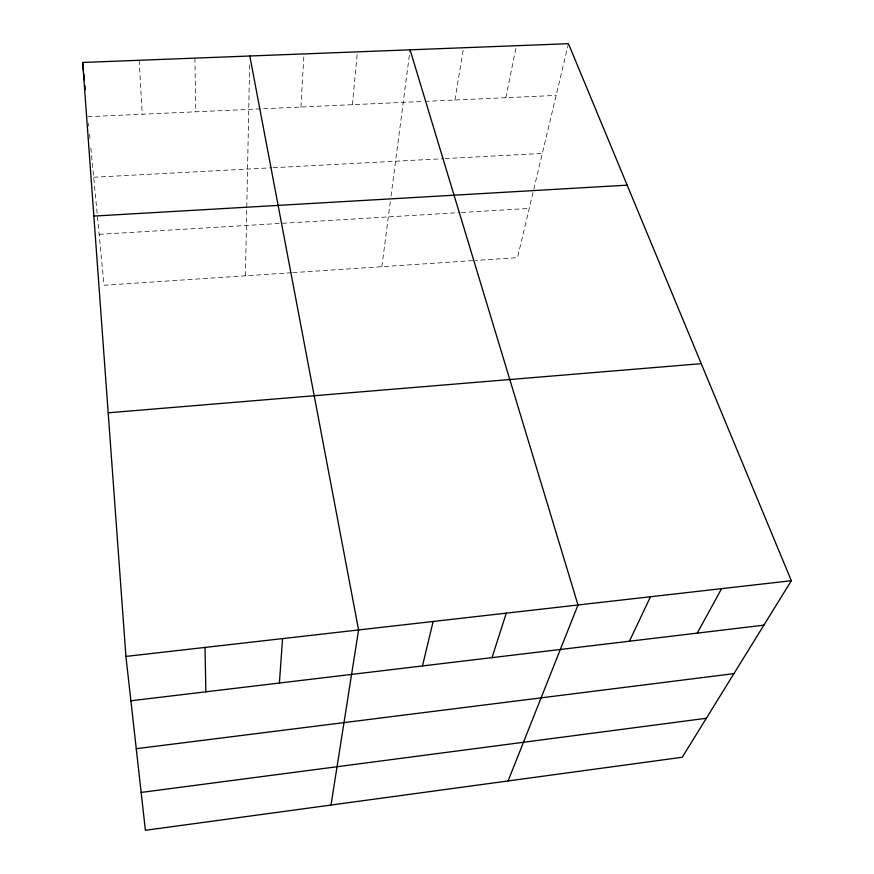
<?xml version="1.0" encoding="UTF-8"?>
<svg xmlns="http://www.w3.org/2000/svg" width="874" height="874" viewBox="0 0 874 874"><rect width="100%" height="100%" fill="white"/><g stroke="black" fill="none" stroke-linecap="round" stroke-linejoin="round"><path stroke-width="0.66" stroke-dasharray="4.37 3.28" d="M245.408 275.802L249.647 64.01M300.918 107.021L303.966 53.915M352.419 104.683L357.379 51.85M381.851 266.701L390.35 201.326M391.028 196.137L409.895 51.162M454.884 100.018L463.602 47.753M505.849 97.702L516.392 45.71M568.45 43.7L517.517 257.644L475.543 260.441M291.424 272.732L104.028 285.241L90.83 147.651M292.757 272.644L472.834 260.627M99.144 234.341L460.041 212.579M461.374 212.491L529.24 208.405M93.671 177.247L271.858 167.786M273.201 167.721L443.784 158.664M445.128 158.587L542.328 153.431M87.87 116.701L423.617 101.45M424.983 101.384L556.137 95.419M88.514 123.431L88.766 126.129M89.541 134.203L90.186 140.922M139.174 60.273L142.222 114.232M194.88 58.121L195.842 111.796"/><path stroke-width="1.31" d="M279.396 683.031L282.575 638.61M331.006 805.052L358.591 629.957L249.8 56.002M422.448 665.944L433.143 621.48M492.018 657.641L506.264 613.155M508.089 780.952L577.998 604.994L410.07 49.818M629.422 641.221L650.485 596.745M697.266 633.126L721.585 588.661M791.331 580.718L682.255 757.255L145.39 830.3L125.922 656.429L82.669 62.458L568.45 43.7L791.331 580.718L125.922 656.429M141.151 792.434L706.334 718.286M136.257 748.701L733.92 673.636M130.881 700.773L763.876 625.161M108.179 412.801L701.243 363.671M93.857 216.075L627.161 185.157M82.669 62.458L83.445 70.597M83.707 73.307L84.363 80.091M84.876 85.51L85.27 89.585M205.029 647.426L205.849 691.826"/></g></svg>
